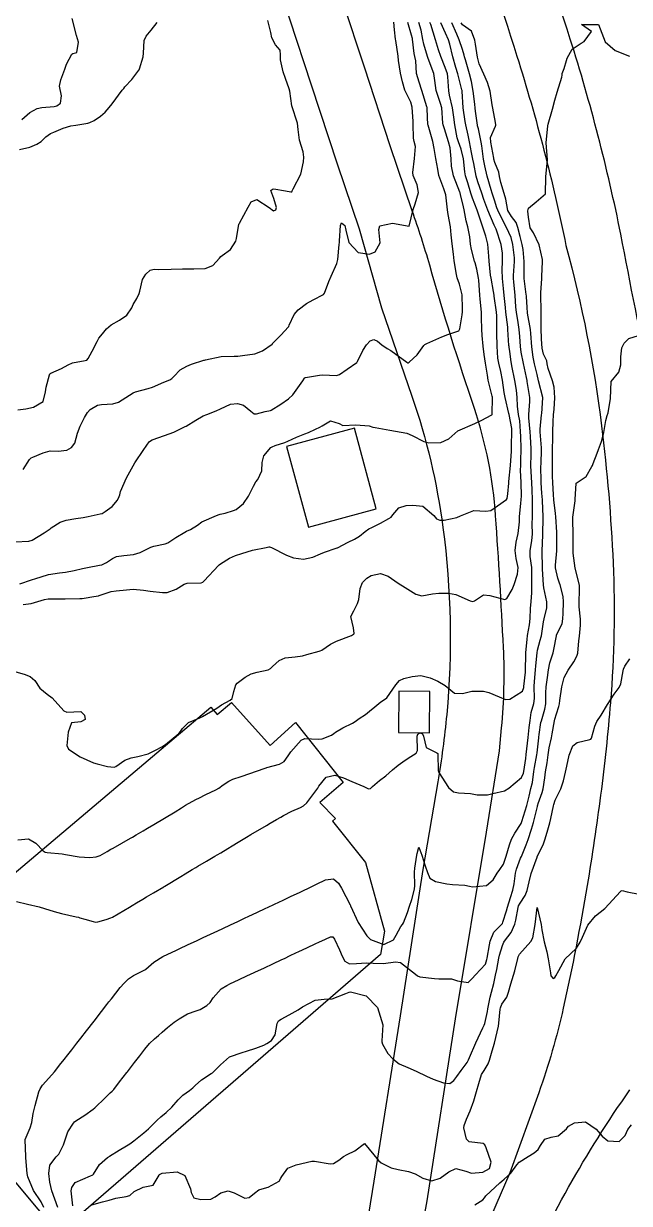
# Model space of a CAD drawing. Header units: metres. Extents: x 298520 to 308411, y 7433745 to 7450750.
# Drawn here: x 301039.1 to 301110.4, y 7443635.3 to 7443774.1 of the extents above; entities that cross this region are included whole.
import ezdxf

# ---------------------------------------------------------------- set-up
doc = ezdxf.new("R2010")
doc.units = ezdxf.units.M
doc.header["$LTSCALE"] = 10
for name, color, linetype in [('Area Verde e Lazer', 94, 'Continuous'), ('Curvas de Nivel 1m', 11, 'Continuous'), ('Curvas de Nivel 5m', 15, 'Continuous'), ('Edificações', 30, 'Continuous'), ('Vias Primárias', 230, 'Continuous')]:
    doc.layers.add(name, color=color, linetype=linetype)

msp = doc.modelspace()

# ---------------------------------------------------------------- linework, layer by layer
at = {"layer": 'Area Verde e Lazer', "elevation": 683.98}
msp.add_lwpolyline([(301244.65, 7444005.75), (301236.08, 7444004.44, 0), (301223.44, 7444002.52, -0.079964), (301213.85, 7444002.6, 0.078577), (301189.51, 7444002.88, -0.017587), (301163.61, 7444000.01, 0.012035), (301150, 7443998.66, 0.378668), (301143.29, 7443991.06, -0.057498), (301138.13, 7443946.2, 0.342844), (301149.93, 7443920.55, 0.077568), (301153.36, 7443919.4, 0.010024), (301179.65, 7443915.45, 0.021064), (301218.07, 7443912.09, 0.035305), (301232.21, 7443912.45, 0.299651), (301239.1, 7443918.01, -0.016754)], format="xyb", dxfattribs=at)
at = {"layer": 'Curvas de Nivel 1m', "flags": 128}
for points, elevation in [([(301038.08, 7443713.1), (301039.69, 7443713.18), (301040.08, 7443713.3), (301041.5, 7443714.18), (301042.09, 7443714.58), (301042.2, 7443714.65), (301042.34, 7443714.76), (301043.41, 7443715.44), (301044.1, 7443715.68), (301045.23, 7443715.85), (301046.11, 7443715.98), (301046.69, 7443716.12), (301048.11, 7443716.4), (301048.33, 7443716.47), (301048.7, 7443716.68), (301049.52, 7443717.28), (301050.13, 7443718.02), (301050.36, 7443718.45), (301050.42, 7443718.67), (301050.52, 7443719.04), (301051.21, 7443720.65), (301052.18, 7443722.42), (301052.27, 7443722.55), (301052.33, 7443722.64), (301053.08, 7443723.75), (301053.68, 7443724.63), (301053.91, 7443724.93), (301054.22, 7443725.12), (301055.02, 7443725.41), (301056.23, 7443725.83), (301056.78, 7443726.04), (301057.89, 7443726.57), (301058.12, 7443726.68), (301058.24, 7443726.75), (301059.36, 7443727.45), (301060.25, 7443727.95), (301060.68, 7443728.12), (301061.78, 7443728.53), (301062.27, 7443728.77), (301063.46, 7443729.32), (301064.27, 7443729.39), (301064.98, 7443729.2), (301065.85, 7443728.48), (301066.26, 7443728.17), (301066.53, 7443728.2), (301067.55, 7443728.46), (301068.15, 7443728.57), (301068.26, 7443728.62), (301069.4, 7443729.31), (301070.28, 7443729.94), (301070.8, 7443730.42), (301071.96, 7443732.07), (301072.17, 7443732.4), (301072.26, 7443732.45), (301072.3, 7443732.46), (301073.95, 7443732.74), (301074.31, 7443732.77), (301075.95, 7443732.71), (301076.31, 7443732.81), (301077.21, 7443733.45), (301078.33, 7443734.24), (301078.38, 7443734.29), (301078.4, 7443734.33), (301079.03, 7443735.64), (301079.49, 7443736.32), (301079.9, 7443736.77), (301080.36, 7443736.92), (301080.78, 7443736.72), (301081.29, 7443736.3), (301081.93, 7443735.87), (301082.35, 7443735.62), (301084.22, 7443734.26), (301084.33, 7443734.18), (301084.4, 7443734.19), (301084.5, 7443734.26), (301085.46, 7443735.13), (301086.24, 7443736.24), (301086.29, 7443736.31), (301086.35, 7443736.35), (301086.59, 7443736.47), (301088.36, 7443737.26), (301089.06, 7443737.51), (301090.37, 7443737.97), (301090.47, 7443738.19), (301090.76, 7443739.82), (301090.77, 7443740.18), (301090.78, 7443740.56), (301090.75, 7443742.19), (301090.44, 7443743.43), (301090.16, 7443744.19), (301090.08, 7443744.57), (301089.8, 7443746.2), (301089.71, 7443746.96), (301089.57, 7443748.2), (301089.45, 7443749.26), (301089.37, 7443750.2), (301089.1, 7443751.64), (301089, 7443752.21), (301088.81, 7443753.96), (301088.74, 7443754.21), (301088.57, 7443754.65), (301088.01, 7443756.22), (301087.86, 7443756.96), (301087.66, 7443758.22), (301087.44, 7443759.41), (301087.28, 7443760.22), (301086.73, 7443762.17), (301086.71, 7443762.23), (301086.67, 7443763.07), (301086.63, 7443764.18), (301086.63, 7443764.23), (301086.6, 7443764.31), (301086.01, 7443766.24), (301085.69, 7443767.22), (301085.36, 7443768.25), (301085.3, 7443769.71), (301085.18, 7443770.25), (301085.1, 7443770.59), (301084.91, 7443772.26), (301084.89, 7443772.37), (301084.79, 7443772.76), (301084.34, 7443774.26)], 687), ([(301038.24, 7443670.8), (301039.56, 7443670.47), (301040.94, 7443670.15), (301041.56, 7443669.98), (301042.68, 7443669.62), (301043.55, 7443669.39), (301045.27, 7443669), (301045.54, 7443668.93), (301045.71, 7443668.88), (301046.31, 7443668.71), (301047.27, 7443668.43), (301047.54, 7443668.37), (301047.83, 7443668.4), (301048.8, 7443668.68), (301049.37, 7443668.85), (301049.55, 7443668.93), (301050.21, 7443669.32), (301051.56, 7443670.14), (301051.87, 7443670.33), (301052.37, 7443670.63), (301053.12, 7443671.07), (301053.57, 7443671.34), (301054.38, 7443671.81), (301055.59, 7443672.52), (301055.64, 7443672.55), (301055.72, 7443672.6), (301057.6, 7443673.74), (301058.12, 7443674.05), (301058.95, 7443674.56), (301059.36, 7443674.8), (301059.62, 7443674.95), (301060.62, 7443675.54), (301061.63, 7443676.12), (301061.88, 7443676.27), (301062.3, 7443676.51), (301063.14, 7443677.01), (301063.65, 7443677.33), (301064.36, 7443677.78), (301065.53, 7443678.48), (301065.61, 7443678.53), (301065.66, 7443678.56), (301065.87, 7443678.68), (301067.68, 7443679.73), (301068.13, 7443680), (301068.88, 7443680.44), (301069.39, 7443680.73), (301069.69, 7443680.9), (301070.69, 7443681.42), (301071.7, 7443681.84), (301072.07, 7443682.04), (301072.44, 7443682.4), (301073.73, 7443684.14), (301073.82, 7443684.29), (301073.87, 7443684.38), (301074.71, 7443685.41), (301075.75, 7443685.66), (301076.76, 7443685.36), (301077.74, 7443684.92), (301079.16, 7443684.32), (301079.73, 7443684.06), (301079.96, 7443684.08), (301080.17, 7443684.31), (301081.01, 7443685.03), (301081.75, 7443685.57), (301082.55, 7443686.28), (301083.19, 7443686.84), (301083.77, 7443687.24), (301084.38, 7443687.65), (301085.31, 7443688.24), (301085.47, 7443688.55), (301085.44, 7443690.24), (301085.54, 7443690.5), (301085.81, 7443690.64), (301086.09, 7443690.52), (301086.2, 7443690.23), (301086.49, 7443688.93), (301087.78, 7443688.3), (301087.86, 7443688.21), (301087.89, 7443688.1), (301087.92, 7443686.21), (301087.98, 7443685.97), (301089.13, 7443684.2), (301089.73, 7443683.68), (301090.33, 7443683.58), (301091.72, 7443683.51), (301092.53, 7443683.35), (301093.72, 7443683.35), (301094.37, 7443683.49), (301095.73, 7443683.8), (301096.26, 7443684.11), (301097.75, 7443685.37), (301097.96, 7443685.88), (301097.99, 7443686.09), (301098.23, 7443687.63), (301098.3, 7443688.08), (301098.46, 7443689.42), (301098.53, 7443690.08), (301098.65, 7443691.25), (301098.74, 7443692.08), (301098.89, 7443693.03), (301099.17, 7443694.08), (301099.25, 7443694.69), (301099.23, 7443696.08), (301099.26, 7443696.7), (301099.4, 7443698.07), (301099.44, 7443698.54), (301099.57, 7443700.07), (301099.62, 7443700.38), (301099.94, 7443701.56), (301100.06, 7443701.95), (301100.08, 7443702.07), (301100.33, 7443703.71), (301100.41, 7443704.07), (301100.71, 7443705.34), (301100.73, 7443706.06), (301100.37, 7443707.71), (301100.31, 7443708.07), (301100.22, 7443709.89), (301100.21, 7443710.07), (301100.15, 7443711.98), (301100.15, 7443712.07), (301100.24, 7443713.92), (301100.24, 7443714.07), (301100.28, 7443715.9), (301100.28, 7443716.07), (301100.21, 7443717.99), (301100.2, 7443718.07), (301100.14, 7443718.84), (301100.06, 7443720.07), (301100.06, 7443720.18), (301100.03, 7443722.07), (301100.04, 7443722.22), (301100.09, 7443724.07), (301100.08, 7443724.2), (301099.94, 7443726.07), (301099.94, 7443726.37), (301100.1, 7443728.07), (301100.11, 7443728.21), (301100.26, 7443730.07), (301100.26, 7443730.09), (301099.75, 7443732.08), (301099.56, 7443732.83), (301099.27, 7443734.08), (301099.11, 7443734.85), (301098.94, 7443736.08), (301098.83, 7443737.62), (301098.79, 7443738.09), (301098.46, 7443740.03), (301098.45, 7443740.09), (301098.41, 7443740.68), (301098.32, 7443741.99), (301098.31, 7443742.09), (301098.3, 7443742.22), (301098.06, 7443744.1), (301098.05, 7443745.68), (301098.05, 7443746.1), (301097.92, 7443747.53), (301097.82, 7443748.1), (301097.56, 7443749.05), (301097.32, 7443750.11), (301097.12, 7443750.7), (301096.54, 7443751.39), (301096.14, 7443752.12), (301095.87, 7443753.43), (301095.7, 7443754.12), (301095.3, 7443755.41), (301095.16, 7443756.13), (301095.07, 7443756.61), (301094.61, 7443757.76), (301094.49, 7443758.14), (301094.46, 7443758.29), (301094.11, 7443760.15), (301094.1, 7443760.69), (301094.66, 7443762.05), (301094.71, 7443762.14), (301094.72, 7443762.2), (301094.67, 7443762.46), (301094.35, 7443764.14), (301094.29, 7443764.54), (301094.03, 7443766.15), (301093.71, 7443767.16), (301093.29, 7443768.15), (301092.75, 7443769.38), (301092.55, 7443770.16), (301092.31, 7443771.69), (301092.24, 7443772.17), (301091.86, 7443773.24), (301090.8, 7443773.98), (301090.64, 7443774.19)], 692), ([(301038.4, 7443678.06), (301039.66, 7443678.16), (301040.52, 7443677.65), (301041.41, 7443676.76), (301041.64, 7443676.6), (301041.86, 7443676.54), (301043.64, 7443676.4), (301044.04, 7443676.33), (301045.63, 7443676.04), (301046.89, 7443675.97), (301047.63, 7443676.05), (301048.09, 7443676.22), (301048.92, 7443676.68), (301049.38, 7443676.93), (301049.64, 7443677.08), (301050.66, 7443677.64), (301051.66, 7443678.23), (301051.91, 7443678.38), (301052.33, 7443678.63), (301053.17, 7443679.12), (301053.67, 7443679.42), (301054.43, 7443679.86), (301055.68, 7443680.6), (301056.93, 7443681.35), (301057.7, 7443681.83), (301058.16, 7443682.11), (301058.94, 7443682.56), (301059.45, 7443682.82), (301059.72, 7443682.95), (301060.56, 7443683.37), (301061.73, 7443683.93), (301062.1, 7443684.14), (301062.6, 7443684.51), (301063.28, 7443684.97), (301063.74, 7443685.17), (301064.72, 7443685.51), (301065.75, 7443685.87), (301067.42, 7443686.46), (301067.67, 7443686.54), (301067.75, 7443686.56), (301069.23, 7443686.96), (301069.77, 7443687.26), (301070.26, 7443687.93), (301070.56, 7443688.42), (301071.8, 7443689.79), (301072.23, 7443689.96), (301073.8, 7443689.91), (301074.25, 7443689.93), (301075.34, 7443690.36), (301075.61, 7443690.56), (301075.81, 7443690.72), (301076.69, 7443691.22), (301077.82, 7443691.78), (301078.16, 7443691.99), (301078.63, 7443692.32), (301079.34, 7443692.81), (301079.84, 7443693.18), (301080.45, 7443693.7), (301081.18, 7443694.3), (301081.6, 7443694.55), (301081.86, 7443694.77), (301082.95, 7443696.27), (301083.35, 7443696.8), (301083.88, 7443697.04), (301084.86, 7443697.27), (301085.89, 7443697.38), (301086.99, 7443697.12), (301087.88, 7443696.73), (301088.76, 7443696.2), (301089.86, 7443695.29), (301090.77, 7443695.27), (301091.87, 7443695.53), (301093.24, 7443695.53), (301093.87, 7443695.4), (301095.11, 7443694.88), (301095.86, 7443694.58), (301096.36, 7443694.62), (301097.87, 7443695.53), (301098, 7443695.96), (301098.02, 7443696.09), (301098.2, 7443697.79), (301098.22, 7443698.09), (301098.23, 7443699.78), (301098.24, 7443700.09), (301098.39, 7443701.64), (301098.45, 7443702.08), (301098.68, 7443703.36), (301098.74, 7443704.08), (301098.78, 7443705.28), (301098.88, 7443706.08), (301098.97, 7443707.12), (301098.96, 7443708.08), (301098.97, 7443709.14), (301098.94, 7443710.08), (301098.74, 7443711.4), (301098.74, 7443712.08), (301098.94, 7443713.22), (301099.01, 7443714.08), (301099, 7443715.18), (301099.01, 7443716.08), (301099.02, 7443717.18), (301099.01, 7443718.08), (301098.98, 7443719.25), (301098.94, 7443720.08), (301098.86, 7443721.4), (301098.85, 7443722.08), (301098.88, 7443723.41), (301098.88, 7443724.08), (301098.81, 7443725.51), (301098.75, 7443726.08), (301098.61, 7443727.73), (301098.6, 7443728.09), (301098.72, 7443729.64), (301098.7, 7443730.09), (301098.41, 7443731.98), (301098.39, 7443732.09), (301098.31, 7443732.46), (301097.96, 7443734.1), (301097.69, 7443735.45), (301097.61, 7443736.1), (301097.54, 7443737.28), (301097.46, 7443738.1), (301097.29, 7443739.2), (301097.15, 7443740.11), (301097.08, 7443740.78), (301096.98, 7443742.11), (301096.83, 7443743.73), (301096.79, 7443744.11), (301096.8, 7443744.45), (301096.9, 7443746.11), (301096.9, 7443746.53), (301096.73, 7443748.12), (301096.51, 7443748.93), (301095.96, 7443750.13), (301095.33, 7443751.34), (301094.93, 7443752.14), (301094.83, 7443752.42), (301094.55, 7443753.33), (301094.29, 7443754.14), (301094.17, 7443754.55), (301093.7, 7443756.15), (301093.4, 7443757.36), (301093.26, 7443758.15), (301093.07, 7443759.73), (301093, 7443760.16), (301092.66, 7443761.73), (301092.57, 7443762.07), (301092.56, 7443762.16), (301092.32, 7443763.81), (301092.28, 7443764.17), (301092.24, 7443764.62), (301092.05, 7443766.17), (301091.84, 7443767.29), (301091.6, 7443768.18), (301091.12, 7443769.83), (301091.03, 7443770.19), (301090.97, 7443770.4), (301090.77, 7443771.06), (301090.4, 7443772.19), (301090.11, 7443772.87), (301089.51, 7443774.2)], 691), ([(301038.62, 7443759.29), (301039.84, 7443759.58), (301040.63, 7443759.91), (301041.16, 7443760.25), (301041.69, 7443760.77), (301042.25, 7443761.16), (301042.65, 7443761.35), (301043.73, 7443761.82), (301044.66, 7443762.08), (301045.23, 7443762.15), (301046.66, 7443762.4), (301046.9, 7443762.47), (301047.4, 7443762.7), (301048.16, 7443763.2), (301048.68, 7443763.7), (301049.15, 7443764.22), (301049.53, 7443764.68), (301050.71, 7443766.26), (301050.88, 7443766.49), (301051.02, 7443766.66), (301051.83, 7443767.54), (301052.67, 7443768.64), (301052.69, 7443768.68), (301052.73, 7443768.78), (301053.19, 7443770.21), (301053.21, 7443770.64), (301053.29, 7443772.12), (301053.53, 7443772.63), (301054.1, 7443773.32), (301054.81, 7443774.25)], 684), ([(301038.63, 7443708.19), (301040.02, 7443708.63), (301040.13, 7443708.68), (301040.42, 7443708.78), (301042.03, 7443709.28), (301043.32, 7443709.46), (301044.03, 7443709.54), (301045.05, 7443709.75), (301046.04, 7443709.97), (301046.63, 7443710.11), (301048.04, 7443710.36), (301048.31, 7443710.42), (301048.86, 7443710.68), (301049.57, 7443711.15), (301050.05, 7443711.38), (301050.9, 7443711.51), (301052.05, 7443711.64), (301052.81, 7443711.88), (301054.06, 7443712.5), (301054.41, 7443712.61), (301055.77, 7443712.89), (301056.07, 7443713.01), (301057.03, 7443713.63), (301058.09, 7443714.27), (301058.29, 7443714.37), (301058.75, 7443714.56), (301059.56, 7443715.09), (301060.1, 7443715.49), (301061.79, 7443716.21), (301062.11, 7443716.33), (301062.26, 7443716.37), (301062.83, 7443716.51), (301063.83, 7443716.79), (301064.12, 7443716.91), (301065, 7443717.62), (301065.57, 7443718.48), (301066.15, 7443719.66), (301066.46, 7443720.17), (301066.69, 7443720.46), (301067.15, 7443721.49), (301067.19, 7443722.46), (301067.4, 7443723.26), (301068.21, 7443724.21), (301068.35, 7443724.31), (301068.71, 7443724.45), (301069.84, 7443724.81), (301070.22, 7443724.96), (301071.25, 7443725.44), (301072.23, 7443725.84), (301072.63, 7443725.99), (301073.46, 7443726.39), (301073.98, 7443726.63), (301074.24, 7443726.78), (301075.24, 7443727.36), (301076.24, 7443727.05), (301076.7, 7443726.82), (301078.24, 7443726.87), (301079.79, 7443726.76), (301080.24, 7443726.63), (301080.49, 7443726.56), (301082.23, 7443726.28), (301084.23, 7443725.9), (301084.86, 7443725.62), (301086.22, 7443724.94), (301086.77, 7443724.79), (301088.22, 7443724.8), (301089.18, 7443725.25), (301090.23, 7443726.19), (301092.24, 7443727.03), (301093, 7443727.4), (301094.25, 7443728.07), (301094.28, 7443728.12), (301094.28, 7443728.14), (301094.32, 7443730.1), (301094.31, 7443730.14), (301094.28, 7443730.27), (301093.81, 7443732.14), (301093.71, 7443732.74), (301093.49, 7443734.15), (301093.35, 7443735.15), (301093.23, 7443736.15), (301093.09, 7443737.42), (301093.06, 7443738.15), (301093.04, 7443739.5), (301093.02, 7443740.15), (301092.88, 7443741.69), (301092.84, 7443742.16), (301092.69, 7443743.91), (301092.66, 7443744.16), (301092.46, 7443745.2), (301092.26, 7443745.95), (301092.19, 7443746.16), (301091.83, 7443747.51), (301091.72, 7443748.17), (301091.66, 7443749.02), (301091.41, 7443750.18), (301091.23, 7443750.88), (301090.97, 7443752.18), (301090.9, 7443752.53), (301090.56, 7443753.99), (301090.5, 7443754.19), (301090.47, 7443754.29), (301089.71, 7443756.2), (301089.47, 7443757.33), (301089.44, 7443758.2), (301089.33, 7443759.5), (301089.15, 7443760.2), (301088.66, 7443761.71), (301088.5, 7443762.21), (301088.46, 7443762.41), (301088.34, 7443764.21), (301088.21, 7443764.7), (301087.69, 7443766.22), (301087.52, 7443767.43), (301087.39, 7443768.22), (301086.76, 7443770.01), (301086.68, 7443770.23), (301086.23, 7443771.69), (301086.11, 7443772.24), (301085.9, 7443773.35), (301085.66, 7443774.25)], 688), ([(301038.89, 7443762.81), (301039.84, 7443763.63), (301040.68, 7443764.1), (301041.23, 7443764.23), (301042.69, 7443764.36), (301043, 7443764.45), (301043.44, 7443764.75), (301043.56, 7443765.61), (301043.32, 7443766.75), (301043.46, 7443767.48), (301043.95, 7443768.74), (301044.16, 7443769.32), (301044.76, 7443770.53), (301044.88, 7443770.61), (301045.34, 7443770.72), (301045.56, 7443771.94), (301045.32, 7443772.72), (301044.81, 7443774.73)], 683), ([(301039.02, 7443721.65), (301039.77, 7443722.79), (301039.97, 7443723), (301040.19, 7443723.1), (301041.39, 7443723.58), (301042.2, 7443723.81), (301043.15, 7443723.8), (301044.2, 7443723.9), (301044.73, 7443724.21), (301045.12, 7443724.73), (301045.42, 7443725.92), (301045.74, 7443726.72), (301045.9, 7443727.05), (301046.25, 7443727.75), (301046.61, 7443728.36), (301046.94, 7443728.7), (301047.78, 7443729.19), (301048.27, 7443729.3), (301049.58, 7443729.37), (301050.27, 7443729.57), (301051.99, 7443730.64), (301052.28, 7443730.79), (301053.75, 7443731.16), (301054.29, 7443731.33), (301055.61, 7443731.92), (301056.3, 7443732.18), (301056.55, 7443732.33), (301056.78, 7443732.59), (301057.54, 7443733.35), (301058.32, 7443733.81), (301058.88, 7443734.01), (301060.33, 7443734.49), (301060.38, 7443734.5), (301060.5, 7443734.55), (301062.34, 7443734.92), (301063.88, 7443734.96), (301064.34, 7443734.97), (301064.88, 7443735.03), (301066.34, 7443735.24), (301067.22, 7443735.58), (301068.35, 7443736.39), (301068.39, 7443736.42), (301068.42, 7443736.45), (301069.37, 7443737.43), (301070.29, 7443738.43), (301070.32, 7443738.48), (301070.38, 7443738.62), (301070.95, 7443739.87), (301071.42, 7443740.41), (301072.41, 7443741.15), (301073.2, 7443741.61), (301074.42, 7443742.21), (301074.54, 7443742.38), (301075.04, 7443743.77), (301075.33, 7443744.37), (301075.98, 7443745.87), (301076.1, 7443746.36), (301076.25, 7443748.11), (301076.28, 7443748.35), (301076.3, 7443748.55), (301076.43, 7443750.35), (301076.53, 7443750.68), (301076.94, 7443750.35), (301077.05, 7443749.81), (301077.41, 7443748.34), (301078.48, 7443747.18), (301079.83, 7443746.96), (301080.48, 7443747.25), (301081.1, 7443748.3), (301080.94, 7443749.88), (301081.06, 7443750.3), (301082.53, 7443750.61), (301084.52, 7443750.26), (301084.98, 7443752.25), (301085.21, 7443752.91), (301085.59, 7443754.24), (301085.46, 7443755.13), (301084.96, 7443756.25), (301084.92, 7443756.58), (301085.13, 7443758.25), (301085.26, 7443759.63), (301085.1, 7443760.25), (301085.02, 7443760.63), (301084.98, 7443762.26), (301084.98, 7443762.57), (301084.87, 7443764.26), (301084.69, 7443764.85), (301084.01, 7443766.27), (301083.73, 7443767.26), (301083.5, 7443768.27), (301083.26, 7443769.77), (301083.22, 7443770.28), (301082.94, 7443772.12), (301082.91, 7443772.28), (301082.79, 7443773.37), (301082.68, 7443774.28)], 686), ([(301039.04, 7443705.74), (301039.98, 7443705.85), (301041.54, 7443706.32), (301041.99, 7443706.4), (301042.35, 7443706.4), (301043.99, 7443706.43), (301045.71, 7443706.44), (301045.99, 7443706.46), (301046.21, 7443706.49), (301047.36, 7443706.7), (301047.9, 7443706.78), (301047.99, 7443706.81), (301049.4, 7443707.28), (301050, 7443707.34), (301051.19, 7443707.47), (301052.01, 7443707.54), (301053.21, 7443707.42), (301054, 7443707.33), (301055.43, 7443707.17), (301056, 7443707.16), (301057.06, 7443707.53), (301058.02, 7443708.13), (301058.35, 7443708.24), (301060.02, 7443708.29), (301060.2, 7443708.37), (301060.36, 7443708.54), (301062.04, 7443710.34), (301062.14, 7443710.43), (301062.27, 7443710.52), (301063.35, 7443711.2), (301064.05, 7443711.51), (301064.78, 7443711.76), (301066.06, 7443712.12), (301067.65, 7443712.46), (301067.98, 7443712.54), (301068.06, 7443712.54), (301068.28, 7443712.45), (301070.05, 7443711.56), (301070.87, 7443711.24), (301072.05, 7443711.06), (301073.14, 7443711.31), (301074.06, 7443711.71), (301074.54, 7443711.9), (301075.9, 7443712.36), (301076.02, 7443712.4), (301076.06, 7443712.42), (301077.33, 7443713.09), (301078.08, 7443713.44), (301078.64, 7443713.77), (301079.33, 7443714.32), (301079.76, 7443714.65), (301080.1, 7443714.81), (301081.14, 7443715.33), (301082.11, 7443715.85), (301082.37, 7443716.02), (301082.59, 7443716.28), (301083.28, 7443717.11), (301084.13, 7443717.41), (301084.94, 7443717.45), (301086.13, 7443717.31), (301087.42, 7443716.22), (301087.74, 7443715.84), (301088.11, 7443715.66), (301088.63, 7443715.68), (301090.11, 7443715.99), (301090.56, 7443716.18), (301092.12, 7443716.8), (301093.52, 7443716.74), (301094.12, 7443716.8), (301094.92, 7443717.34), (301095.96, 7443718.12), (301096.05, 7443718.21), (301096.14, 7443718.76), (301096.25, 7443720.03), (301096.25, 7443720.12), (301096.25, 7443720.21), (301096.43, 7443722.12), (301096.55, 7443723.78), (301096.55, 7443724.11), (301096.56, 7443724.46), (301096.61, 7443726.11), (301096.58, 7443726.46), (301096.27, 7443728.12), (301096.25, 7443728.22), (301095.81, 7443730.12), (301095.71, 7443730.71), (301095.5, 7443732.13), (301095.29, 7443733.16), (301095.06, 7443734.13), (301094.95, 7443734.75), (301094.86, 7443736.13), (301094.84, 7443737.66), (301094.84, 7443738.14), (301094.81, 7443739.73), (301094.77, 7443740.14), (301094.51, 7443742.05), (301094.5, 7443742.14), (301094.43, 7443742.6), (301094.15, 7443744.14), (301094.09, 7443744.51), (301093.93, 7443746.15), (301093.88, 7443746.75), (301093.77, 7443748.15), (301093.54, 7443749.11), (301093.18, 7443750.15), (301092.54, 7443752.05), (301092.52, 7443752.14), (301092.51, 7443752.16), (301091.97, 7443753.58), (301091.78, 7443754.17), (301091.4, 7443755.36), (301091.14, 7443756.18), (301091.06, 7443756.65), (301090.92, 7443758.19), (301090.63, 7443759.33), (301090.32, 7443760.19), (301090.17, 7443760.67), (301089.87, 7443762.2), (301089.76, 7443763.11), (301089.59, 7443764.2), (301089.24, 7443765.67), (301089.16, 7443766.21), (301089.07, 7443767.86), (301089, 7443768.21), (301088.74, 7443768.96), (301088.25, 7443770.22), (301087.95, 7443771.04), (301087.59, 7443772.22), (301087.04, 7443773.99), (301086.95, 7443774.23)], 689), ([(301041.48, 7443634.76), (301041.14, 7443635.46), (301040.26, 7443636.78), (301039.58, 7443638.38), (301039.51, 7443638.79), (301039.37, 7443640.63), (301039.37, 7443640.79), (301039.27, 7443642.75), (301039.28, 7443642.79), (301039.87, 7443644.16), (301040.04, 7443644.78), (301040.23, 7443645.82), (301040.45, 7443646.77), (301040.9, 7443648.37), (301041.04, 7443648.76), (301041.31, 7443649.19), (301042.06, 7443650), (301042.73, 7443650.75), (301042.99, 7443651.08), (301043.33, 7443651.51), (301043.88, 7443652.2), (301044.31, 7443652.73), (301044.77, 7443653.32), (301045.37, 7443654.12), (301045.82, 7443654.71), (301046.51, 7443655.58), (301047.4, 7443656.69), (301048.25, 7443657.84), (301048.9, 7443658.68), (301049.13, 7443658.97), (301049.43, 7443659.34), (301050.48, 7443660.65), (301050.93, 7443661.17), (301051.46, 7443661.68), (301052.03, 7443662.07), (301053.12, 7443662.62), (301053.35, 7443662.74), (301053.48, 7443662.84), (301054.44, 7443663.66), (301055.49, 7443664.3), (301056.08, 7443664.59), (301057.03, 7443665.04), (301057.5, 7443665.26), (301058.39, 7443665.68), (301059.52, 7443666.21), (301059.75, 7443666.32), (301060.23, 7443666.54), (301061.1, 7443666.95), (301061.52, 7443667.15), (301062.46, 7443667.59), (301063.54, 7443668.09), (301063.82, 7443668.22), (301064.39, 7443668.49), (301065.18, 7443668.85), (301065.55, 7443669.03), (301066.62, 7443669.53), (301067.56, 7443669.97), (301067.89, 7443670.12), (301068.56, 7443670.44), (301069.24, 7443670.76), (301069.57, 7443670.91), (301070.6, 7443671.4), (301071.58, 7443671.86), (301071.96, 7443672.03), (301072.74, 7443672.39), (301073.6, 7443672.81), (301074.63, 7443673.34), (301075.6, 7443673.47), (301076.19, 7443672.94), (301076.52, 7443672.35), (301077.56, 7443670.39), (301077.59, 7443670.33), (301077.61, 7443670.28), (301078.49, 7443668.32), (301079.52, 7443666.75), (301079.96, 7443666.31), (301081.51, 7443665.72), (301082.64, 7443666.27), (301082.98, 7443666.81), (301083.54, 7443667.84), (301083.72, 7443668.08), (301083.82, 7443668.26), (301084.3, 7443669.51), (301084.56, 7443670.25), (301084.81, 7443671.02), (301085.12, 7443672.24), (301085.16, 7443672.68), (301085.13, 7443674.24), (301085.16, 7443674.7), (301085.4, 7443676.24), (301085.43, 7443676.45), (301085.65, 7443677.18), (301086, 7443676.23), (301086.38, 7443674.99), (301086.65, 7443674.22), (301086.93, 7443673.55), (301087.6, 7443673.15), (301088.93, 7443672.87), (301089.6, 7443672.79), (301091.07, 7443672.7), (301091.6, 7443672.6), (301091.96, 7443672.53), (301093.6, 7443672.69), (301094.39, 7443673.35), (301094.88, 7443674.13), (301095.2, 7443674.54), (301095.62, 7443675.2), (301095.85, 7443675.9), (301095.91, 7443676.12), (301096.31, 7443677.46), (301096.55, 7443678.11), (301096.93, 7443678.85), (301097.68, 7443679.96), (301097.75, 7443680.1), (301097.78, 7443680.2), (301098.36, 7443682.08), (301098.62, 7443683.18), (301098.84, 7443684.08), (301099.01, 7443684.81), (301099.19, 7443686.08), (301099.27, 7443686.56), (301099.55, 7443688.07), (301099.58, 7443688.28), (301099.76, 7443690.07), (301099.76, 7443690.12), (301099.81, 7443690.45), (301100.02, 7443691.87), (301100.07, 7443692.07), (301100.5, 7443693.41), (301100.6, 7443694.06), (301100.6, 7443695.33), (301100.65, 7443696.06), (301100.81, 7443697.14), (301100.92, 7443698.06), (301101.08, 7443698.89), (301101.45, 7443700.05), (301101.55, 7443700.43), (301101.84, 7443702.05), (301101.86, 7443702.14), (301101.95, 7443702.33), (301102.53, 7443703.48), (301102.62, 7443704.04), (301102.63, 7443704.69), (301102.69, 7443706.04), (301102.65, 7443706.69), (301102.28, 7443708.05), (301102.21, 7443708.24), (301102.03, 7443708.84), (301101.75, 7443710.05), (301101.73, 7443710.37), (301101.88, 7443712.05), (301101.9, 7443712.22), (301101.91, 7443714.05), (301101.91, 7443714.24), (301101.76, 7443716.05), (301101.73, 7443716.44), (301101.55, 7443718.06), (301101.5, 7443718.7), (301101.42, 7443720.06), (301101.39, 7443720.83), (301101.38, 7443722.06), (301101.38, 7443722.87), (301101.4, 7443724.05), (301101.43, 7443725.25), (301101.42, 7443726.05), (301101.46, 7443727.27), (301101.52, 7443728.05), (301101.58, 7443728.73), (301101.65, 7443730.05), (301101.58, 7443731.34), (301101.39, 7443732.05), (301100.86, 7443733.53), (301100.76, 7443734.06), (301100.7, 7443734.43), (301100.34, 7443735.22), (301100.18, 7443735.9), (301100.16, 7443736.07), (301100.14, 7443736.28), (301100.05, 7443738.07), (301100.04, 7443738.42), (301100.05, 7443740.07), (301100.05, 7443740.43), (301100.03, 7443742.07), (301100.03, 7443742.48), (301100.11, 7443744.07), (301100.14, 7443744.39), (301100.2, 7443746.07), (301100.2, 7443746.35), (301099.82, 7443748.08), (301099.13, 7443749.47), (301098.77, 7443750.09), (301098.54, 7443751.33), (301098.49, 7443752.04), (301098.49, 7443752.09), (301098.55, 7443752.38), (301099.48, 7443753.15), (301100.56, 7443754.07), (301100.59, 7443756.07), (301100.79, 7443758.07), (301100.64, 7443760.07), (301100.84, 7443762.07), (301100.89, 7443762.29), (301101.4, 7443764.06), (301101.67, 7443765.09), (301101.92, 7443766.05), (301102.5, 7443767.81), (301102.54, 7443768.04), (301102.54, 7443768.24), (301102.74, 7443768.83), (301103.04, 7443769.75), (301103.13, 7443770.04), (301103.71, 7443771.09), (301104.78, 7443771.82), (301105.12, 7443772.01), (301105.99, 7443773.2), (301104.8, 7443774.02), (301106.8, 7443773.99), (301107.57, 7443771.98), (301108.77, 7443770.93), (301110.46, 7443770.26)], 693), ([(301043.13, 7443634.79), (301042.4, 7443636.75), (301042.18, 7443637.76), (301042.07, 7443638.76), (301042.19, 7443639.76), (301042.94, 7443640.74), (301043.22, 7443641.05), (301043.8, 7443642.16), (301043.97, 7443642.73), (301044.28, 7443643.69), (301044.97, 7443644.72), (301045.1, 7443644.87), (301045.26, 7443644.98), (301046.31, 7443645.66), (301047.28, 7443646.33), (301047.48, 7443646.49), (301047.69, 7443646.69), (301048.49, 7443647.48), (301049.3, 7443648.26), (301049.51, 7443648.46), (301049.7, 7443648.67), (301050.4, 7443649.58), (301051.23, 7443650.65), (301051.27, 7443650.7), (301051.32, 7443650.76), (301052.15, 7443651.83), (301052.77, 7443652.63), (301053.36, 7443653.4), (301053.93, 7443654.06), (301054.5, 7443654.61), (301054.96, 7443655.03), (301055.39, 7443655.41), (301056.03, 7443655.95), (301056.83, 7443656.58), (301057.41, 7443657), (301058.41, 7443657.56), (301059.42, 7443657.92), (301059.88, 7443658.08), (301060.68, 7443658.54), (301061.06, 7443658.9), (301061.43, 7443659.46), (301062.36, 7443660.52), (301063.03, 7443660.92), (301063.45, 7443661.12), (301064.39, 7443661.56), (301065.47, 7443662.07), (301065.75, 7443662.2), (301066.33, 7443662.47), (301067.48, 7443663), (301068.46, 7443663.46), (301069.49, 7443663.95), (301069.82, 7443664.1), (301070.49, 7443664.42), (301071.17, 7443664.74), (301071.5, 7443664.89), (301072.45, 7443665.34), (301073.51, 7443665.83), (301073.88, 7443666.01), (301074.66, 7443666.37), (301075.23, 7443666.65), (301075.52, 7443666.64), (301075.72, 7443666.36), (301076.28, 7443665.12), (301076.6, 7443664.34), (301076.93, 7443663.78), (301077.48, 7443663.46), (301078.31, 7443663.49), (301079.49, 7443663.58), (301080.27, 7443663.52), (301081.49, 7443663.51), (301082.91, 7443663.69), (301083.49, 7443663.6), (301085.23, 7443662.24), (301085.47, 7443662.06), (301085.76, 7443661.94), (301087.47, 7443661.71), (301087.99, 7443661.69), (301089.47, 7443661.68), (301090.18, 7443661.47), (301091.46, 7443661.27), (301091.91, 7443661.72), (301092.3, 7443662.16), (301093.49, 7443663.41), (301093.66, 7443663.96), (301093.7, 7443664.14), (301093.96, 7443665.69), (301094.04, 7443666.13), (301094.47, 7443667.18), (301095.4, 7443668.12), (301095.48, 7443668.19), (301095.55, 7443668.34), (301095.98, 7443669.69), (301096.09, 7443670.11), (301096.42, 7443671.27), (301096.7, 7443672.11), (301096.86, 7443672.85), (301097.03, 7443674.11), (301097.15, 7443674.58), (301097.63, 7443675.87), (301097.73, 7443676.1), (301098.3, 7443677.44), (301098.52, 7443678.09), (301098.92, 7443679.32), (301099.15, 7443680.08), (301099.6, 7443681.97), (301099.63, 7443682.07), (301099.64, 7443682.13), (301099.71, 7443682.33), (301100.18, 7443683.61), (301100.3, 7443684.06), (301100.48, 7443685.33), (301100.58, 7443686.06), (301100.74, 7443687.09), (301100.87, 7443688.06), (301100.98, 7443688.86), (301101.25, 7443690.06), (301101.34, 7443690.52), (301101.61, 7443692.05), (301101.65, 7443692.23), (301101.84, 7443692.86), (301102.15, 7443693.75), (301102.21, 7443694.04), (301102.25, 7443694.44), (301102.48, 7443696.04), (301102.75, 7443697.17), (301103.22, 7443698.03), (301103.91, 7443699.01), (301104.27, 7443699.67), (301104.35, 7443700.02), (301104.5, 7443701.46), (301104.55, 7443702.01), (301104.67, 7443703.31), (301104.67, 7443704.01), (301104.54, 7443705.47), (301104.52, 7443706.01), (301104.58, 7443707.44), (301104.55, 7443708.01), (301104.04, 7443710.02), (301103.82, 7443711.78), (301103.82, 7443712.02), (301103.83, 7443712.26), (301103.83, 7443714.02), (301103.77, 7443715.69), (301103.79, 7443716.02), (301104.07, 7443717.95), (301104.07, 7443718.02), (301104.06, 7443718.1), (301104.16, 7443720.02), (301105.36, 7443720.82), (301106.03, 7443722), (301106.08, 7443722.11), (301106.19, 7443722.35), (301106.64, 7443723.56), (301106.8, 7443723.99), (301107.15, 7443724.92), (301107.42, 7443725.98), (301107.68, 7443727.41), (301107.84, 7443727.98), (301107.93, 7443728.3), (301108.2, 7443729.97), (301108.3, 7443731.97), (301109.19, 7443733.09), (301109.43, 7443733.96), (301109.42, 7443734.88), (301109.55, 7443735.96), (301109.82, 7443736.5), (301110.36, 7443737.06), (301112.02, 7443737.57)], 694), ([(301047.14, 7443635.09), (301048.38, 7443635.44), (301049.15, 7443635.64), (301049.94, 7443635.87), (301051.15, 7443636.07), (301051.62, 7443636.18), (301052.12, 7443636.64), (301053.17, 7443637.15), (301054.36, 7443637.42), (301055.05, 7443638.6), (301055.11, 7443638.67), (301055.18, 7443638.71), (301055.39, 7443638.8), (301057.19, 7443638.96), (301058.06, 7443638.56), (301058.76, 7443636.96), (301058.81, 7443636.55), (301059.15, 7443635.91), (301059.98, 7443635.71), (301061.15, 7443635.76), (301061.66, 7443636.02), (301062.31, 7443636.51), (301063.17, 7443636.72), (301063.9, 7443636.49), (301065.15, 7443635.88), (301065.66, 7443635.97), (301066.29, 7443636.47), (301066.79, 7443636.84), (301067.17, 7443636.98), (301067.89, 7443637.17), (301069.18, 7443637.87), (301069.39, 7443638.22), (301069.49, 7443638.43), (301070.21, 7443639.4), (301071.2, 7443639.79), (301073.04, 7443640.22), (301073.2, 7443640.24), (301073.35, 7443640.23), (301075.2, 7443639.9), (301075.6, 7443639.96), (301076.23, 7443640.35), (301076.76, 7443640.79), (301077.21, 7443641.02), (301078.12, 7443641.43), (301079.23, 7443642.31), (301080.9, 7443640.29), (301081.2, 7443640.02), (301082.38, 7443639.45), (301083.19, 7443639.24), (301084.43, 7443639), (301085.19, 7443638.74), (301086.12, 7443638.23), (301087.18, 7443637.9), (301088.16, 7443638.21), (301089.19, 7443638.97), (301090.01, 7443639.37), (301091.19, 7443639.05), (301091.86, 7443638.83), (301093.19, 7443638.95), (301093.98, 7443639.35), (301094.15, 7443640.13), (301093.57, 7443641.79), (301093.41, 7443642.14), (301093.23, 7443642.29), (301091.58, 7443642.51), (301091.24, 7443642.82), (301090.94, 7443644.17), (301090.99, 7443644.44), (301091.26, 7443645.17), (301091.67, 7443646.16), (301092.13, 7443647.32), (301092.37, 7443648.15), (301092.79, 7443649.63), (301092.94, 7443650.15), (301093.04, 7443650.43), (301093.33, 7443650.91), (301093.81, 7443651.67), (301093.98, 7443652.13), (301094.29, 7443653.21), (301094.57, 7443654.13), (301094.73, 7443654.77), (301095.01, 7443656.12), (301095.06, 7443656.46), (301095.23, 7443658.12), (301095.26, 7443658.29), (301095.43, 7443658.71), (301096.01, 7443659.55), (301096.21, 7443660.11), (301096.47, 7443661.09), (301096.81, 7443662.11), (301096.96, 7443662.62), (301097.29, 7443664.1), (301097.33, 7443664.26), (301097.5, 7443664.6), (301098.82, 7443666.08), (301099.07, 7443666.53), (301099.36, 7443668.07), (301099.56, 7443670.07), (301100.04, 7443668.07), (301100.14, 7443667.45), (301100.4, 7443666.06), (301100.71, 7443664.85), (301100.89, 7443664.06), (301101.13, 7443662.4), (301101.2, 7443662.05), (301101.47, 7443661.71), (301101.67, 7443661.85), (301101.78, 7443662.05), (301102.12, 7443662.68), (301102.87, 7443664.03), (301103.5, 7443664.63), (301104.23, 7443665.29), (301104.66, 7443666.01), (301104.92, 7443666.61), (301105.54, 7443668), (301106.45, 7443669.1), (301107.56, 7443669.98), (301109.38, 7443671.95), (301109.49, 7443672.05), (301109.58, 7443672.07), (301110.18, 7443671.94), (301111.58, 7443671.64)], 696), ([(301092.23, 7443635.08), (301093.16, 7443635.68), (301093.38, 7443635.93), (301093.55, 7443636.14), (301095.18, 7443637.69), (301095.41, 7443637.89), (301095.71, 7443638.11), (301096.48, 7443638.82), (301097.2, 7443639.78), (301097.46, 7443640.1), (301098.53, 7443640.77), (301099.22, 7443641.2), (301099.69, 7443641.6), (301099.98, 7443642.06), (301100.47, 7443642.83), (301101.24, 7443643.05), (301102.06, 7443643.22), (301103.02, 7443644.03), (301103.12, 7443644.17), (301103.26, 7443644.33), (301103.97, 7443644.73), (301105.26, 7443644.84), (301106.54, 7443643.99), (301107.24, 7443643.18), (301107.91, 7443642.64), (301109.24, 7443642.56), (301109.93, 7443643.25), (301110.24, 7443643.94), (301110.69, 7443644.5)], 697)]:
    msp.add_lwpolyline(points, dxfattribs=dict(at, elevation=elevation))
at = {"layer": 'Curvas de Nivel 5m', "flags": 128}
for points, elevation in [([(301037.89, 7443697.88), (301039.15, 7443697.53), (301039.88, 7443697.28), (301040.41, 7443696.78), (301040.99, 7443695.9), (301041.86, 7443695.21), (301042.46, 7443694.75), (301043.84, 7443693.21), (301044.2, 7443693.09), (301045.84, 7443693.14), (301046.28, 7443692.71), (301046.33, 7443692.2), (301045.82, 7443691.92), (301044.73, 7443691.81), (301044.34, 7443690.73), (301044.19, 7443689.13), (301044.38, 7443688.73), (301045.77, 7443687.8), (301047.34, 7443687.11), (301047.76, 7443686.98), (301048.97, 7443686.68), (301049.75, 7443686.6), (301049.97, 7443686.67), (301051, 7443687.41), (301051.77, 7443687.71), (301052.54, 7443687.86), (301053.78, 7443688.17), (301054.09, 7443688.31), (301054.64, 7443688.61), (301055.38, 7443689.01), (301055.79, 7443689.28), (301057.39, 7443690.58), (301057.58, 7443690.8), (301057.81, 7443691.16), (301058.53, 7443691.85), (301059.83, 7443692.41), (301059.93, 7443692.45), (301060.16, 7443692.55), (301061.84, 7443693.54), (301062.41, 7443693.95), (301063.43, 7443694.5), (301063.66, 7443694.7), (301063.86, 7443695.52), (301064.09, 7443696.28), (301064.25, 7443696.5), (301065.19, 7443697.18), (301065.89, 7443697.57), (301066.59, 7443697.77), (301067.9, 7443698.04), (301068.15, 7443698.2), (301068.39, 7443698.45), (301069.19, 7443699.15), (301069.91, 7443699.45), (301071.09, 7443699.59), (301071.92, 7443699.7), (301072.45, 7443699.86), (301073.92, 7443700.25), (301074.02, 7443700.28), (301074.2, 7443700.38), (301075.24, 7443701.06), (301075.93, 7443701.41), (301077.71, 7443702.1), (301077.94, 7443702.24), (301078, 7443702.27), (301078.03, 7443702.33), (301077.95, 7443702.98), (301077.64, 7443704.34), (301077.98, 7443704.98), (301078.43, 7443705.88), (301078.56, 7443706.32), (301078.72, 7443707.62), (301078.99, 7443708.32), (301079.5, 7443708.84), (301080.03, 7443709.17), (301081.12, 7443709.38), (301082.03, 7443709.06), (301083.2, 7443708.27), (301084.02, 7443707.74), (301085.29, 7443706.96), (301086, 7443706.76), (301087.24, 7443706.99), (301088.01, 7443707.09), (301089.12, 7443707.09), (301090, 7443706.92), (301091.67, 7443706.17), (301091.99, 7443706.11), (301092.19, 7443706.17), (301093.25, 7443706.9), (301094, 7443706.82), (301095.76, 7443706.35), (301096, 7443706.46), (301096.63, 7443707.49), (301096.88, 7443708.11), (301097.25, 7443709.32), (301097.33, 7443710.1), (301097.11, 7443711.16), (301096.98, 7443712.11), (301097.11, 7443713.07), (301097.35, 7443714.1), (301097.48, 7443715.47), (301097.51, 7443716.1), (301097.65, 7443717.62), (301097.7, 7443718.1), (301097.73, 7443718.51), (301097.68, 7443720.1), (301097.62, 7443721.54), (301097.64, 7443722.1), (301097.67, 7443722.62), (301097.69, 7443724.1), (301097.66, 7443725.53), (301097.63, 7443726.1), (301097.52, 7443727.37), (301097.4, 7443728.1), (301097.27, 7443729.1), (301097.21, 7443730.11), (301097.14, 7443730.96), (301096.96, 7443732.11), (301096.61, 7443733.84), (301096.55, 7443734.12), (301096.51, 7443734.3), (301096.35, 7443735.53), (301096.27, 7443736.04), (301096.27, 7443736.12), (301096.26, 7443736.21), (301096.13, 7443738.12), (301096.11, 7443738.39), (301095.89, 7443740.13), (301095.83, 7443740.7), (301095.7, 7443742.13), (301095.61, 7443742.95), (301095.5, 7443744.13), (301095.47, 7443745.13), (301095.5, 7443746.13), (301095.51, 7443747.1), (301095.35, 7443748.13), (301094.74, 7443749.92), (301094.64, 7443750.14), (301094.53, 7443750.38), (301093.75, 7443752.15), (301093.3, 7443753.41), (301093.05, 7443754.16), (301092.58, 7443755.5), (301092.38, 7443756.16), (301092.1, 7443757.66), (301092.01, 7443758.17), (301091.85, 7443758.95), (301091.62, 7443760.18), (301091.45, 7443760.98), (301091.16, 7443762.18), (301091.08, 7443762.6), (301090.87, 7443764.19), (301090.76, 7443766.15), (301090.75, 7443766.19), (301090.75, 7443766.22), (301090.71, 7443766.33), (301090.22, 7443768.2), (301090.01, 7443768.93), (301089.66, 7443770.2), (301089.3, 7443771.68), (301089.13, 7443772.21), (301088.79, 7443772.99), (301088.24, 7443774.22)], 690), ([(301038.41, 7443728.66), (301039.35, 7443728.79), (301040.26, 7443728.95), (301041.39, 7443729.65), (301041.66, 7443730.77), (301041.73, 7443731.32), (301042.13, 7443732.76), (301042.19, 7443732.88), (301042.31, 7443732.97), (301043.55, 7443733.51), (301044.32, 7443733.96), (301044.86, 7443734.2), (301046.33, 7443734.45), (301046.53, 7443734.51), (301046.7, 7443734.71), (301047.18, 7443735.54), (301047.74, 7443736.7), (301047.96, 7443737.09), (301048.37, 7443737.61), (301048.85, 7443738.2), (301049.42, 7443738.67), (301050.39, 7443739.22), (301051.24, 7443739.81), (301051.85, 7443740.65), (301052.01, 7443741.04), (301052.41, 7443741.74), (301052.71, 7443742.35), (301052.77, 7443742.64), (301053.09, 7443743.99), (301053.5, 7443744.63), (301053.99, 7443745.09), (301054.46, 7443745.2), (301055.02, 7443745.17), (301056.46, 7443745.21), (301057.79, 7443745.25), (301058.46, 7443745.24), (301059.14, 7443745.24), (301060.46, 7443745.28), (301061.37, 7443745.63), (301062.16, 7443746.52), (301062.3, 7443746.7), (301062.48, 7443746.82), (301063.47, 7443747.53), (301064.08, 7443748.5), (301064.17, 7443748.83), (301064.44, 7443750.5), (301064.47, 7443750.55), (301064.52, 7443750.63), (301065.54, 7443752.49), (301065.91, 7443753.12), (301066.56, 7443753.4), (301068, 7443752.46), (301068.54, 7443752.09), (301068.8, 7443752.19), (301068.86, 7443752.45), (301068.56, 7443753.53), (301068.22, 7443754.45), (301068.4, 7443754.63), (301068.57, 7443754.65), (301069.92, 7443754.44), (301070.57, 7443754.31), (301070.67, 7443754.33), (301070.71, 7443754.43), (301070.83, 7443754.68), (301071.74, 7443756.41), (301072.04, 7443757.84), (301072.09, 7443758.41), (301072, 7443759.03), (301071.6, 7443760.41), (301071.43, 7443761.64), (301071.34, 7443762.41), (301070.69, 7443764.42), (301070.43, 7443766.15), (301070.37, 7443766.43), (301069.95, 7443767.65), (301069.68, 7443768.44), (301069.34, 7443769.86), (301069.33, 7443770.44), (301069.31, 7443770.98), (301068.77, 7443771.6), (301068.32, 7443772.45), (301068.19, 7443773.06), (301067.84, 7443774.46)], 685), ([(301044.87, 7443634.99), (301044.7, 7443636.72), (301044.75, 7443637.14), (301045.17, 7443637.72), (301046.98, 7443638.49), (301047.18, 7443638.6), (301047.24, 7443638.63), (301047.32, 7443638.69), (301048.03, 7443639.85), (301048.99, 7443640.67), (301049.12, 7443640.75), (301049.2, 7443640.8), (301050.36, 7443641.52), (301051.22, 7443642.05), (301051.59, 7443642.28), (301052.07, 7443642.64), (301053.24, 7443643.56), (301053.81, 7443644.05), (301054.37, 7443644.61), (301054.82, 7443645.04), (301055.27, 7443645.43), (301055.9, 7443645.97), (301056.54, 7443646.58), (301057.29, 7443647.43), (301057.86, 7443648.01), (301058.62, 7443648.56), (301059.01, 7443648.85), (301059.31, 7443649.14), (301060.04, 7443649.82), (301061.17, 7443650.53), (301061.27, 7443650.59), (301061.32, 7443650.63), (301062.29, 7443651.57), (301063.35, 7443652.5), (301064.83, 7443653.02), (301065.36, 7443653.19), (301066.43, 7443653.53), (301067.37, 7443653.87), (301067.75, 7443654.06), (301068.3, 7443654.44), (301068.72, 7443655.1), (301068.96, 7443656.43), (301069.11, 7443656.73), (301069.41, 7443656.96), (301070.36, 7443657.47), (301071.42, 7443658.05), (301071.94, 7443658.4), (301073.43, 7443659.18), (301074.5, 7443659.3), (301075.43, 7443659.35), (301077.06, 7443659.95), (301077.44, 7443660.13), (301077.61, 7443660.16), (301079.44, 7443659.67), (301080.77, 7443658.3), (301081.39, 7443656.29), (301081.29, 7443654.38), (301081.29, 7443654.29), (301081.37, 7443653.99), (301082, 7443652.92), (301082.57, 7443652.27), (301083.34, 7443651.7), (301084.34, 7443651.25), (301085.33, 7443650.84), (301086.54, 7443650.23), (301087.32, 7443649.89), (301088.56, 7443649.45), (301089.31, 7443649.38), (301089.78, 7443649.72), (301090.1, 7443650.18), (301090.61, 7443650.9), (301091.35, 7443651.84), (301091.45, 7443652.07), (301091.48, 7443652.17), (301091.6, 7443652.42), (301092.34, 7443654.16), (301093.18, 7443655.94), (301093.29, 7443656.14), (301093.32, 7443656.22), (301093.4, 7443656.45), (301093.71, 7443657.85), (301093.76, 7443658.14), (301094.04, 7443659.53), (301094.21, 7443660.13), (301094.47, 7443661.12), (301094.68, 7443662.13), (301094.81, 7443662.8), (301095.07, 7443664.12), (301095.15, 7443664.47), (301095.51, 7443665.63), (301095.64, 7443665.99), (301095.74, 7443666.12), (301096.5, 7443667.13), (301096.93, 7443668.11), (301097.05, 7443668.6), (301097.34, 7443670.1), (301097.39, 7443670.27), (301097.57, 7443670.6), (301098.18, 7443671.5), (301098.42, 7443672.09), (301098.63, 7443673.11), (301098.86, 7443674.08), (301099.57, 7443676.01), (301099.59, 7443676.07), (301099.6, 7443676.1), (301099.63, 7443676.18), (301100.28, 7443677.44), (301100.49, 7443678.06), (301100.77, 7443678.96), (301101.06, 7443680.06), (301101.17, 7443680.57), (301101.52, 7443682.05), (301101.56, 7443682.2), (301101.71, 7443682.7), (301102.37, 7443684.04), (301102.7, 7443684.99), (301102.93, 7443686.03), (301103.08, 7443686.72), (301103.35, 7443688.03), (301103.79, 7443689.1), (301104.31, 7443689.5), (301105.8, 7443689.84), (301105.9, 7443689.9), (301105.96, 7443690), (301106.37, 7443691.44), (301106.62, 7443691.99), (301107.1, 7443692.72), (301107.85, 7443693.97), (301108.63, 7443695.19), (301109.22, 7443695.96), (301109.43, 7443696.4), (301109.69, 7443697.95), (301109.73, 7443698.12), (301109.91, 7443698.5), (301110.51, 7443699.35)], 695)]:
    msp.add_lwpolyline(points, dxfattribs=dict(at, elevation=elevation))
at = {"layer": 'Edificações'}
for points in [[(301070.06, 7443724.35), (301072.63, 7443714.86), (301080.61, 7443717.02), (301078.05, 7443726.51)], [(301083.3, 7443695.54), (301083.26, 7443690.67), (301086.89, 7443690.65), (301086.92, 7443695.51)], [(301018.86, 7443657.96), (301061.15, 7443693.65), (301061.87, 7443692.79), (301063.57, 7443694.22), (301068.12, 7443689.16), (301071.13, 7443691.87), (301076.74, 7443684.78), (301073.99, 7443682.45), (301075.81, 7443680.57), (301075.47, 7443680.24), (301079.35, 7443675.37), (301081.61, 7443667.3), (301081.13, 7443664.54), (301043.2, 7443631.71), (301030.8, 7443646.52), (301029.37, 7443645.32), (301019.92, 7443656.41)]]:
    msp.add_lwpolyline(points, close=True, dxfattribs=at)
at = {"layer": 'Vias Primárias'}
for points in [[(300974.43, 7443963.36, -0.022137), (301005.54, 7443936.28, -0.023361), (301013.25, 7443928.23), (301026.32, 7443913.68), (301035.63, 7443902.36, -0.040532), (301046.79, 7443886.32, 0.005118), (301052.19, 7443877.23, -0.027763), (301063.07, 7443856.91, -0.014158), (301081.2, 7443814.95, -0.010231), (301090.95, 7443788.97, -0.007973), (301097.19, 7443770.28, -0.026523), (301102.97, 7443748, -0.035496), (301107.16, 7443726.77, -0.01994), (301108.52, 7443710.63, -0.031586), (301108.21, 7443694.22, -0.011983), (301107.05, 7443683.32, -0.008759), (301105.47, 7443672.69, -0.013804), (301102.65, 7443658.23, -0.031521), (301099.76, 7443648.29), (301096.36, 7443638.85), (301091.93, 7443628.6)], [(300952.57, 7443956.75, -0.001208), (300972.77, 7443940.91, 0.014766), (300981.86, 7443934.17, -0.041701), (300982.32, 7443933.79), (300987.96, 7443931.2, 0.013305), (300992.24, 7443929.38, -0.117996), (300995.35, 7443927.19, -0.062611), (300999.1, 7443921.91), (301007.35, 7443909.41), (301017.9, 7443894.29, -0.009256), (301023.99, 7443885.22, -0.040253), (301029.35, 7443875.22, 0.01198), (301035.36, 7443862.19), (301038.58, 7443855.57, 0.009668), (301043.62, 7443846.15), (301048.92, 7443835.51), (301054.88, 7443822.75, -0.039781), (301058.92, 7443811.95, 0.005846), (301062.54, 7443799.85, 0.001026), (301067.83, 7443782.95), (301070.41, 7443774.66), (301072.96, 7443766.92), (301076.02, 7443757.62), (301078.6, 7443749.95)], [(301124.13, 7443776.84, -0.073344), (301125.71, 7443770.55, -0.25978), (301124.54, 7443767.85, 0.262603), (301123.71, 7443765.9, 0.038422), (301124.58, 7443761.27, -0.035482), (301126.25, 7443752.7, -0.003768), (301127.05, 7443745.69, -0.037147), (301127.32, 7443737.44, 0.025977), (301127.52, 7443717.72, -0.0285), (301127.63, 7443695.13, 0.012947), (301127.55, 7443692.26, -0.069638), (301126.5, 7443684.76, -0.046136), (301124.85, 7443680.51, -0.628203), (301118.23, 7443680.6, -0.1497), (301116.9, 7443690.18, 0.065677), (301117.34, 7443706.01, 0.187272), (301115.23, 7443710.14), (301115.08, 7443713.65), (301114.63, 7443719.95, 0.034573), (301112.95, 7443731.82, -0.00573), (301109.44, 7443749.31, 0.026523), (301103.48, 7443772.28, 0.007973), (301097.17, 7443791.16, 0.010231)], [(301083.57, 7443618.9), (301086.61, 7443635.56), (301089.95, 7443656.99), (301093.6, 7443678.96), (301095.13, 7443688.51), (301095.39, 7443691.23, 0.03654), (301095.61, 7443700.67, 0.004504), (301094.69, 7443716.19, 0.064349), (301092.18, 7443728.82, -0.011561), (301086.92, 7443745.67, 0.016999), (301084.86, 7443752.06), (301082.28, 7443759.71), (301079.23, 7443768.98), (301076.7, 7443776.67)], [(301078.6, 7443749.95), (301081.25, 7443740.67), (301084.83, 7443730.26, -0.049276), (301088.48, 7443714.82, -0.056689), (301088.92, 7443692.8, -0.018501), (301087.88, 7443684.86), (301086.11, 7443674.55), (301083.45, 7443657.34), (301080.35, 7443637.89), (301076.35, 7443613.14)], [(301097.26, 7443625.06, -0.050724), (301110.5, 7443648.62)]]:
    msp.add_lwpolyline(points, format="xyb", dxfattribs=at)

doc.saveas('drawing.dxf')
